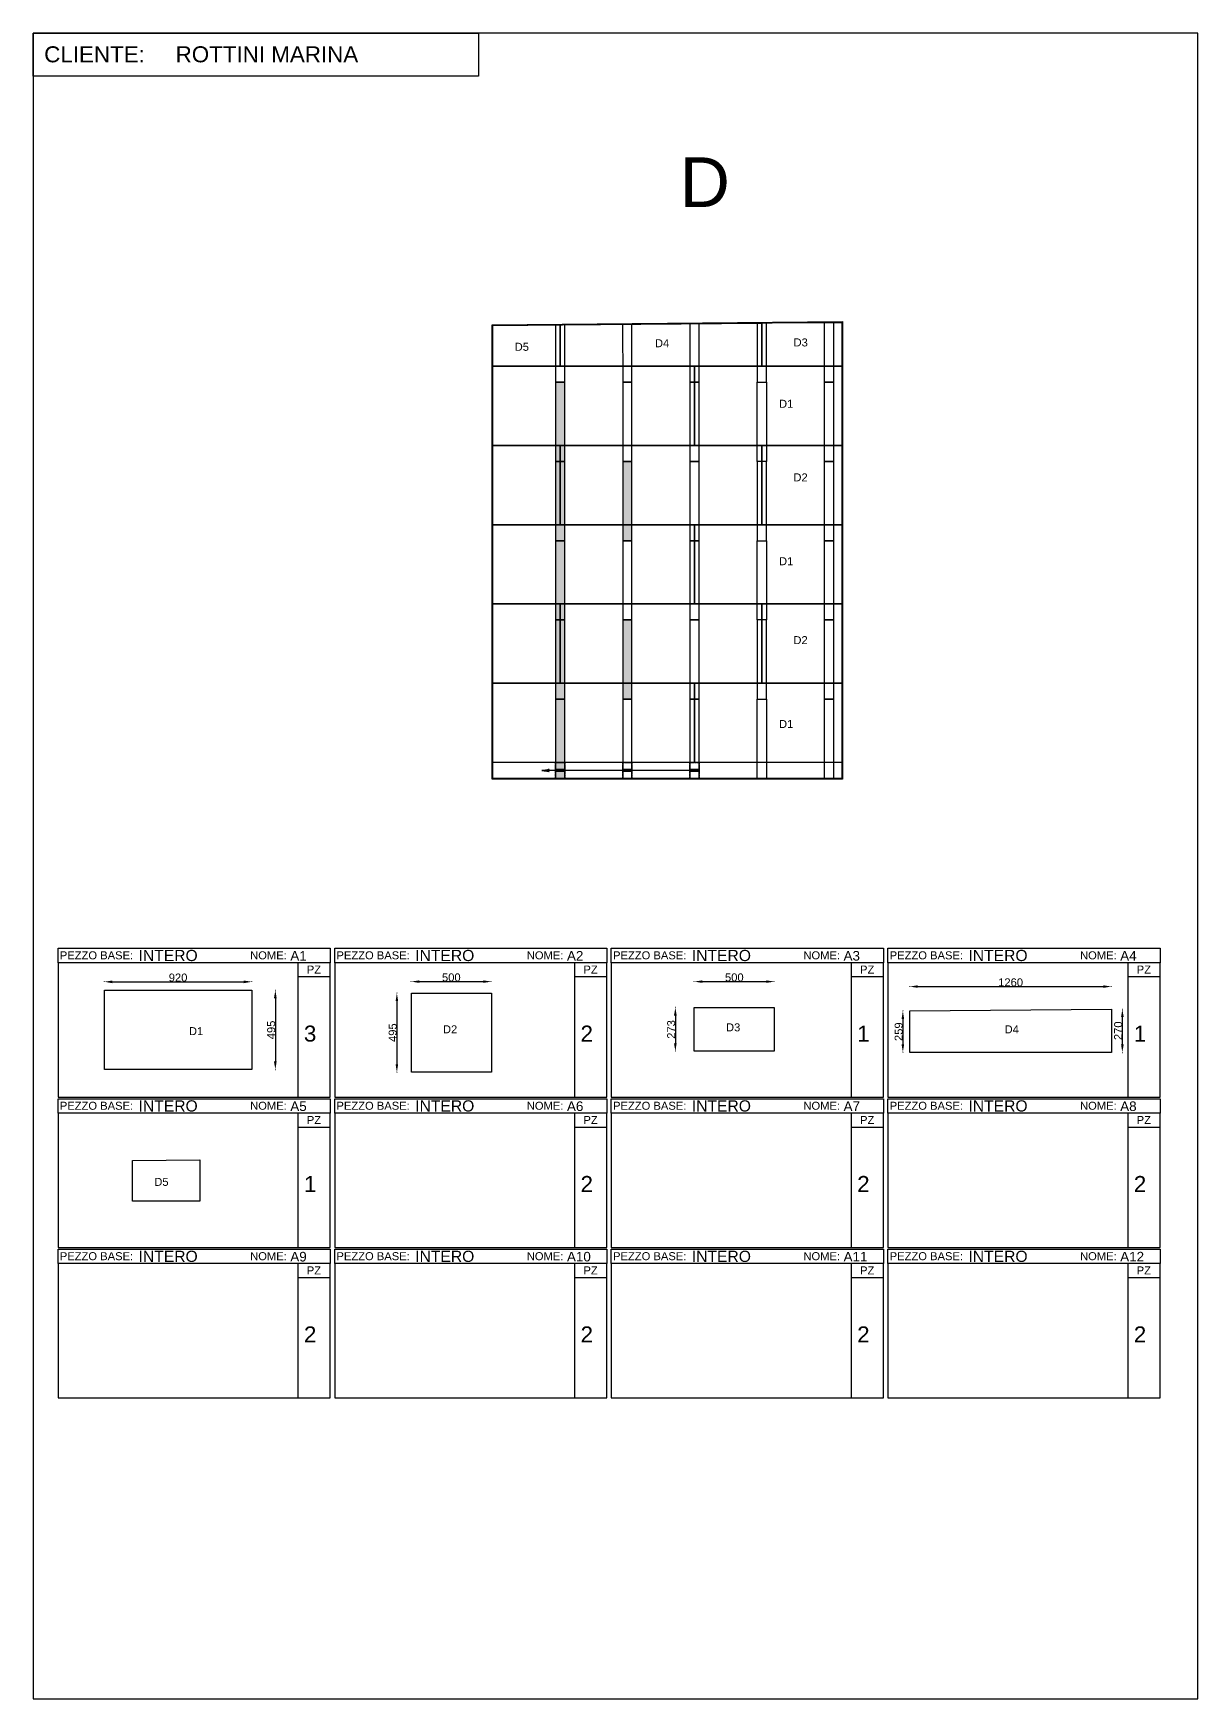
# Model space of a CAD drawing. Header units: millimetres. Extents: x -69675 to 28058, y -18677 to 10388.
# Drawn here: x -42103 to -34829, y -13652 to -3245 of the extents above; entities that cross this region are included whole.
import ezdxf

# ---------------------------------------------------------------- set-up
doc = ezdxf.new("R2010")
doc.units = ezdxf.units.MM
doc.linetypes.add('ACAD_ISO02W100', pattern=[15, 12, -3])
for name, color, linetype in [('- QUOTE', 7, 'Continuous'), ('DISTINTA PRODUZIONE', 7, 'Continuous'), ('FINESTRA', 7, 'Continuous'), ('MURALI CLIENTE', 8, 'ACAD_ISO02W100'), ('NOTE TECNICHE', 7, 'Continuous'), ('OFFSET', 2, 'Continuous'), ('PERIMETRO', 1, 'Continuous')]:
    doc.layers.add(name, color=color, linetype=linetype)
for name, color, linetype, true_color in [('INTERI', 7, 'Continuous', 0x00b51a), ('MURALI', 7, 'Continuous', 0x766a5e), ('PEZZI SU MISURA', 7, 'Continuous', 0xbb1e10), ('TABELLE TAGLIO', 7, 'Continuous', 0x7f868a), ('UNTERZO', 7, 'Continuous', 0xd40f7d)]:
    doc.layers.add(name, color=color, linetype=linetype, true_color=true_color)
doc.styles.get("Standard").update_dxf_attribs({"font": 'arial.ttf'})
doc.dimstyles.new('ISO-25', dxfattribs={"dimtxt": 50, "dimasz": 50, "dimexe": 1.25, "dimexo": 0.625, "dimtad": 1, "dimdec": 0, "dimtxsty": 'Standard', "dimcen": 2.5, "dimadec": 0, "dimazin": 0, "dimtfac": 1, "dimtdec": 0, "dimtmove": 0, "dimatfit": 3, "dimfxl": 1, "dimfxlon": 1, "dimarcsym": 0})

# ---------------------------------------------------------------- blocks, each defined once
blk = doc.blocks.new('INTERO FORATO')
at = {"layer": 'MURALI', "transparency": 33554470}
h = blk.add_hatch(color=256, dxfattribs=at)
h.dxf.hatch_style = 1
h.paths.add_polyline_path([(449, -100), (420, -100), (420, -495), (391, -495), (391, -595), (449, -595)])
h.paths.add_polyline_path([(420, -100), (391, -100), (391, -495), (420, -495)])
at = {"layer": 'MURALI', "true_color": 0x636466, "transparency": 33554687}
h = blk.add_hatch(color=251, dxfattribs=at)
h.dxf.hatch_style = 1
h.paths.add_polyline_path([(342, -545), (305, -545), (352, -553)])
h.paths.add_polyline_path([(352, -537), (305, -545), (342, -545)])
blk.add_lwpolyline([(0, 0), (1260, 0), (1260, -495), (0, -495), (0, 0)])
at = {"layer": 'MURALI'}
for points in [[(391, -100), (391, -595), (449, -595), (449, -100), (391, -100)], [(811, -100), (811, -595), (869, -595), (869, -100), (811, -100)], [(1231, -100), (1231, -595), (1289, -595), (1289, -100), (1231, -100)]]:
    blk.add_lwpolyline(points, dxfattribs=at)
at = {"layer": 'MURALI', "color": 251, "true_color": 0x636466}
for points in [[(305, -545), (352, -537)], [(1289, -545), (305, -545)], [(305, -545), (352, -553)], [(352, -537), (342, -545), (352, -553)]]:
    blk.add_lwpolyline(points, dxfattribs=at)
at = {"layer": 'MURALI'}
for points in [[(391, -537), (449, -537), (449, -553), (391, -553)], [(811, -537), (869, -537), (869, -553), (811, -553)], [(1231, -537), (1289, -537), (1289, -553), (1231, -553)]]:
    blk.add_lwpolyline(points, close=True, dxfattribs=at)
at = {"layer": 'MURALI CLIENTE'}
for points in [[(391, -495), (449, -495), (449, -595), (391, -595)], [(811, -495), (869, -495), (869, -595), (811, -595)], [(1231, -495), (1289, -495), (1289, -595), (1231, -595)]]:
    blk.add_lwpolyline(points, close=True, dxfattribs=at)
blk = doc.blocks.new('INTERO')
at = {"layer": 'MURALI', "transparency": 33554470}
h = blk.add_hatch(color=256, dxfattribs=at)
h.dxf.hatch_style = 1
h.paths.add_polyline_path([(428, -100), (399, -100), (399, -495), (370, -495), (370, -595), (428, -595)])
h.paths.add_polyline_path([(399, -100), (370, -100), (370, -495), (399, -495)])
blk.add_lwpolyline([(-21, 0), (1239, 0), (1239, -495), (-21, -495), (-21, 0)])
at = {"layer": 'MURALI'}
for points in [[(370, -100), (370, -595), (428, -595), (428, -100), (370, -100)], [(790, -100), (790, -595), (848, -595), (848, -100), (790, -100)], [(1210, -100), (1210, -595), (1268, -595), (1268, -100), (1210, -100)]]:
    blk.add_lwpolyline(points, dxfattribs=at)
blk = doc.blocks.new('UNTERZO')
at = {"layer": 'MURALI', "transparency": 33554470}
h = blk.add_hatch(color=256, dxfattribs=at)
h.dxf.hatch_style = 1
h.paths.add_polyline_path([(384, -595), (442, -595), (442, -100), (413, -100), (413, -495), (384, -495)])
h.paths.add_polyline_path([(413, -100), (384, -100), (384, -495), (413, -495)], flags=17)
blk.add_lwpolyline([(-7, 0), (413, 0), (413, -495), (-7, -495), (-7, 0)])
at = {"layer": 'MURALI'}
blk.add_lwpolyline([(384, -100), (384, -595), (442, -595), (442, -100), (384, -100)], dxfattribs=at)
blk = doc.blocks.new('TABELLA PEZZI')
at = {"layer": 'TABELLE TAGLIO'}
for points in [[(0, 0), (0, 90), (1700, 90), (1700, 0), (0, 0)], [(1500, -840), (1700, -840), (1700, 0), (1500, 0)], [(1700, -89), (1500, -89)]]:
    blk.add_lwpolyline(points, dxfattribs=at)
blk.add_lwpolyline([(0, -840), (1500, -840), (1500, 0), (0, 0)], close=True, dxfattribs=at)
for tag, p, height in [('DERIVAZIONE', (503, 10), 70), ('NOME', (1451, 13), 60), ('QUANTITA', (1536, -493), 100)]:
    blk.add_attdef(tag, p, '', height=height)
for s, p in [('PEZZO BASE:', (11, 21)), ('NOME:', (1200, 21)), ('PZ', (1554, -68))]:
    blk.add_text(s, height=50, dxfattribs=at).set_placement(p)
blk = doc.blocks.new('*D131')
at = {"layer": '- QUOTE', "color": 0, "lineweight": -2, "transparency": 16777216}
for p, q in [((-41659, -9173), (-41659, -9171)), ((-41609, -9172), (-40789, -9172)), ((-40739, -9173), (-40739, -9171))]:
    blk.add_line(p, q, dxfattribs=at)
at = {"layer": '- QUOTE', "color": 0, "transparency": 16777216}
for points in [[(-41609, -9164), (-41609, -9181), (-41659, -9172)], [(-40789, -9164), (-40789, -9181), (-40739, -9172)]]:
    blk.add_solid(points, dxfattribs=at)
at = {"layer": 'Defpoints', "color": 0, "transparency": 16777216}
for p in [(-41659, -9225), (-40739, -9172), (-40739, -9225)]:
    blk.add_point(p, dxfattribs=at)
at = {"layer": '- QUOTE', "color": 0, "transparency": 16777216, "insert": (-41199, -9146), "char_height": 50, "attachment_point": 5}
blk.add_mtext('920', dxfattribs=at)
blk = doc.blocks.new('*D132')
at = {"layer": '- QUOTE', "color": 0, "lineweight": -2, "transparency": 16777216}
for p, q in [((-40592, -9225), (-40590, -9225)), ((-40591, -9275), (-40591, -9670)), ((-40592, -9720), (-40590, -9720))]:
    blk.add_line(p, q, dxfattribs=at)
at = {"layer": '- QUOTE', "color": 0, "transparency": 16777216}
for points in [[(-40600, -9275), (-40583, -9275), (-40591, -9225)], [(-40600, -9670), (-40583, -9670), (-40591, -9720)]]:
    blk.add_solid(points, dxfattribs=at)
at = {"layer": 'Defpoints', "color": 0, "transparency": 16777216}
for p in [(-40739, -9225), (-40739, -9720), (-40591, -9720)]:
    blk.add_point(p, dxfattribs=at)
at = {"layer": '- QUOTE', "color": 0, "transparency": 16777216, "insert": (-40617, -9473), "char_height": 50, "attachment_point": 5, "rotation": 90}
blk.add_mtext('495', dxfattribs=at)
blk = doc.blocks.new('*D133')
at = {"layer": '- QUOTE', "color": 0, "lineweight": -2, "transparency": 16777216}
for p, q in [((-39742, -9172), (-39742, -9170)), ((-39692, -9171), (-39292, -9171)), ((-39242, -9172), (-39242, -9170))]:
    blk.add_line(p, q, dxfattribs=at)
at = {"layer": '- QUOTE', "color": 0, "transparency": 16777216}
for points in [[(-39692, -9163), (-39692, -9179), (-39742, -9171)], [(-39292, -9163), (-39292, -9179), (-39242, -9171)]]:
    blk.add_solid(points, dxfattribs=at)
at = {"layer": 'Defpoints', "color": 0, "transparency": 16777216}
for p in [(-39742, -9243), (-39242, -9171), (-39242, -9243)]:
    blk.add_point(p, dxfattribs=at)
at = {"layer": '- QUOTE', "color": 0, "transparency": 16777216, "insert": (-39492, -9145), "char_height": 50, "attachment_point": 5}
blk.add_mtext('500', dxfattribs=at)
blk = doc.blocks.new('*D134')
at = {"layer": '- QUOTE', "color": 0, "lineweight": -2, "transparency": 16777216}
for p, q in [((-39831, -9243), (-39833, -9243)), ((-39832, -9293), (-39832, -9688)), ((-39831, -9738), (-39833, -9738))]:
    blk.add_line(p, q, dxfattribs=at)
at = {"layer": '- QUOTE', "color": 0, "transparency": 16777216}
for points in [[(-39840, -9293), (-39824, -9293), (-39832, -9243)], [(-39840, -9688), (-39824, -9688), (-39832, -9738)]]:
    blk.add_solid(points, dxfattribs=at)
at = {"layer": 'Defpoints', "color": 0, "transparency": 16777216}
for p in [(-39742, -9243), (-39832, -9738), (-39742, -9738)]:
    blk.add_point(p, dxfattribs=at)
at = {"layer": '- QUOTE', "color": 0, "transparency": 16777216, "insert": (-39858, -9490), "char_height": 50, "attachment_point": 5, "rotation": 90}
blk.add_mtext('495', dxfattribs=at)
blk = doc.blocks.new('*D135')
at = {"layer": '- QUOTE', "color": 0, "lineweight": -2, "transparency": 16777216}
for p, q in [((-37974, -9172), (-37974, -9170)), ((-37924, -9171), (-37524, -9171)), ((-37474, -9172), (-37474, -9170))]:
    blk.add_line(p, q, dxfattribs=at)
at = {"layer": '- QUOTE', "color": 0, "transparency": 16777216}
for points in [[(-37924, -9163), (-37924, -9179), (-37974, -9171)], [(-37524, -9163), (-37524, -9179), (-37474, -9171)]]:
    blk.add_solid(points, dxfattribs=at)
at = {"layer": 'Defpoints', "color": 0, "transparency": 16777216}
for p in [(-37474, -9171), (-37974, -9333), (-37474, -9333)]:
    blk.add_point(p, dxfattribs=at)
at = {"layer": '- QUOTE', "color": 0, "transparency": 16777216, "insert": (-37724, -9145), "char_height": 50, "attachment_point": 5}
blk.add_mtext('500', dxfattribs=at)
blk = doc.blocks.new('*D136')
at = {"layer": '- QUOTE', "color": 0, "lineweight": -2, "transparency": 16777216}
for p, q in [((-38091, -9333), (-38093, -9333)), ((-38092, -9383), (-38092, -9556)), ((-38091, -9606), (-38093, -9606))]:
    blk.add_line(p, q, dxfattribs=at)
at = {"layer": '- QUOTE', "color": 0, "transparency": 16777216}
for points in [[(-38101, -9383), (-38084, -9383), (-38092, -9333)], [(-38101, -9556), (-38084, -9556), (-38092, -9606)]]:
    blk.add_solid(points, dxfattribs=at)
at = {"layer": 'Defpoints', "color": 0, "transparency": 16777216}
for p in [(-37974, -9333), (-38092, -9606), (-37974, -9606)]:
    blk.add_point(p, dxfattribs=at)
at = {"layer": '- QUOTE', "color": 0, "transparency": 16777216, "insert": (-38118, -9470), "char_height": 50, "attachment_point": 5, "rotation": 90}
blk.add_mtext('273', dxfattribs=at)
blk = doc.blocks.new('*D137')
at = {"layer": '- QUOTE', "color": 0, "lineweight": -2, "transparency": 16777216}
for p, q in [((-36628, -9203), (-36628, -9201)), ((-36578, -9202), (-35418, -9202)), ((-35368, -9203), (-35368, -9201))]:
    blk.add_line(p, q, dxfattribs=at)
at = {"layer": '- QUOTE', "color": 0, "transparency": 16777216}
for points in [[(-36578, -9194), (-36578, -9210), (-36628, -9202)], [(-35418, -9194), (-35418, -9210), (-35368, -9202)]]:
    blk.add_solid(points, dxfattribs=at)
at = {"layer": 'Defpoints', "color": 0, "transparency": 16777216}
for p in [(-35368, -9202), (-36628, -9354), (-35368, -9354)]:
    blk.add_point(p, dxfattribs=at)
at = {"layer": '- QUOTE', "color": 0, "transparency": 16777216, "insert": (-35998, -9176), "char_height": 50, "attachment_point": 5}
blk.add_mtext('1260', dxfattribs=at)
blk = doc.blocks.new('*D138')
at = {"layer": '- QUOTE', "color": 0, "lineweight": -2, "transparency": 16777216}
for p, q in [((-36670, -9354), (-36672, -9354)), ((-36671, -9404), (-36671, -9563)), ((-36670, -9613), (-36672, -9613))]:
    blk.add_line(p, q, dxfattribs=at)
at = {"layer": '- QUOTE', "color": 0, "transparency": 16777216}
for points in [[(-36679, -9404), (-36663, -9404), (-36671, -9354)], [(-36679, -9563), (-36663, -9563), (-36671, -9613)]]:
    blk.add_solid(points, dxfattribs=at)
at = {"layer": 'Defpoints', "color": 0, "transparency": 16777216}
for p in [(-36628, -9354), (-36671, -9613), (-36628, -9613)]:
    blk.add_point(p, dxfattribs=at)
at = {"layer": '- QUOTE', "color": 0, "transparency": 16777216, "insert": (-36697, -9484), "char_height": 50, "attachment_point": 5, "rotation": 90}
blk.add_mtext('259', dxfattribs=at)
blk = doc.blocks.new('*D139')
at = {"layer": '- QUOTE', "color": 0, "lineweight": -2, "transparency": 16777216}
for p, q in [((-35301, -9343), (-35298, -9343)), ((-35300, -9393), (-35300, -9563)), ((-35301, -9613), (-35298, -9613))]:
    blk.add_line(p, q, dxfattribs=at)
at = {"layer": '- QUOTE', "color": 0, "transparency": 16777216}
for points in [[(-35308, -9393), (-35291, -9393), (-35300, -9343)], [(-35308, -9563), (-35291, -9563), (-35300, -9613)]]:
    blk.add_solid(points, dxfattribs=at)
at = {"layer": 'Defpoints', "color": 0, "transparency": 16777216}
for p in [(-35368, -9343), (-35368, -9613), (-35300, -9613)]:
    blk.add_point(p, dxfattribs=at)
at = {"layer": '- QUOTE', "color": 0, "transparency": 16777216, "insert": (-35326, -9478), "char_height": 50, "attachment_point": 5, "rotation": 90}
blk.add_mtext('270', dxfattribs=at)

msp = doc.modelspace()

# ---------------------------------------------------------------- linework, layer by layer
msp.add_lwpolyline([(-42103.2, -13652), (-34829.2, -13652), (-34829.2, -3245), (-42103.2, -3245)], close=True)
at = {"layer": 'FINESTRA'}
msp.add_lwpolyline([(-42103.2, -3245), (-39322.4, -3245), (-39322.4, -3513.6), (-42103.2, -3513.6)], close=True, dxfattribs=at)
at = {"layer": 'MURALI'}
for points in [[(-38841.3, -5069.1), (-38841.3, -5425.9), (-38783.3, -5425.9), (-38783.3, -5067), (-38841.3, -5067)], [(-38421.5, -5063.1), (-38421.3, -5425.9), (-38363.3, -5425.9), (-38363.5, -5063.1), (-38421.5, -5063.1)], [(-38001.3, -5061), (-38001.3, -5425.9), (-37943.3, -5425.9), (-37943.3, -5061), (-38001.3, -5061)], [(-37581.3, -5055.5), (-37581.3, -5425.9), (-37523.3, -5425.9), (-37523.3, -5055.5), (-37581.3, -5055.5)]]:
    msp.add_lwpolyline(points, dxfattribs=at)
for points in [[(-37161.3, -5053.2), (-37103.3, -5053.2), (-37103.3, -5425.9), (-37161.3, -5425.9)], [(-37581.3, -5425.9), (-37523.3, -5425.9), (-37523.3, -5920.9), (-37581.3, -5920.9)], [(-37161.3, -5425.9), (-37103.3, -5425.9), (-37103.3, -5920.9), (-37161.3, -5920.9)], [(-37161.3, -5920.9), (-37103.3, -5920.9), (-37103.3, -6415.9), (-37161.3, -6415.9)], [(-37581.3, -6415.9), (-37523.3, -6415.9), (-37523.3, -6910.9), (-37581.3, -6910.9)], [(-37161.3, -6415.9), (-37103.3, -6415.9), (-37103.3, -6910.9), (-37161.3, -6910.9)], [(-37161.3, -6910.9), (-37103.3, -6910.9), (-37103.3, -7405.9), (-37161.3, -7405.9)], [(-37581.3, -7405.9), (-37523.3, -7405.9), (-37523.3, -7900.9), (-37581.3, -7900.9)], [(-37161.3, -7405.9), (-37103.3, -7405.9), (-37103.3, -7900.9), (-37161.3, -7900.9)]]:
    msp.add_lwpolyline(points, close=True, dxfattribs=at)
at = {"layer": 'OFFSET'}
msp.add_lwpolyline([(-37052.3, -5050.9), (-37052.3, -7900.9), (-39232.3, -7900.9), (-39232.3, -5070.8)], close=True, dxfattribs=at)
at = {"layer": 'PERIMETRO'}
msp.add_lwpolyline([(-37047.3, -5045.9), (-37047.3, -7905.9), (-39237.3, -7905.9), (-39237.3, -5065.9)], close=True, dxfattribs=at)
at = {"layer": 'PEZZI SU MISURA'}
for points in [[(-39232.3, -5070.8), (-38812.3, -5067), (-38812.3, -5325.9), (-39232.3, -5325.9), (-39232.3, -5070.8)], [(-38812.3, -5067), (-37552.4, -5055.5), (-37552.3, -5325.9), (-38812.3, -5325.9), (-38812.3, -5067)], [(-37972.3, -5325.9), (-37052.3, -5325.9), (-37052.3, -5820.9), (-37972.3, -5820.9), (-37972.3, -5325.9)], [(-37972.3, -6315.9), (-37052.3, -6315.9), (-37052.3, -6810.9), (-37972.3, -6810.9), (-37972.3, -6315.9)], [(-37972.3, -7305.9), (-37052.3, -7305.9), (-37052.3, -7800.9), (-37972.3, -7800.9), (-37972.3, -7305.9)], [(-41658.7, -9225.2), (-40738.7, -9225.2), (-40738.7, -9720.2), (-41658.7, -9720.2), (-41658.7, -9225.2)], [(-36627.9, -9354.4), (-35368, -9342.9), (-35367.9, -9613.3), (-36627.9, -9613.3), (-36627.9, -9354.4)], [(-41483.8, -10289), (-41063.8, -10285.1), (-41063.8, -10544), (-41483.8, -10544), (-41483.8, -10289)]]:
    msp.add_lwpolyline(points, dxfattribs=at)
for points in [[(-37552.3, -5053.2), (-37052.3, -5053.2), (-37052.3, -5325.9), (-37552.3, -5325.9)], [(-37552.3, -5820.9), (-37052.3, -5820.9), (-37052.3, -6315.9), (-37552.3, -6315.9)], [(-37552.3, -6810.9), (-37052.3, -6810.9), (-37052.3, -7305.9), (-37552.3, -7305.9)], [(-39741.6, -9242.7), (-39241.6, -9242.7), (-39241.6, -9737.7), (-39741.6, -9737.7)], [(-37974.2, -9333.2), (-37474.2, -9333.2), (-37474.2, -9605.9), (-37974.2, -9605.9)]]:
    msp.add_lwpolyline(points, close=True, dxfattribs=at)

# ---------------------------------------------------------------- block references
at = {"layer": 'INTERI'}
for name, p in [('INTERO', (-39211.3, -5325.9)), ('INTERO', (-38791.3, -5820.9)), ('INTERO', (-39211.3, -6315.9)), ('INTERO', (-38791.3, -6810.9)), ('INTERO FORATO', (-39232.3, -7305.9))]:
    msp.add_blockref(name, p, dxfattribs=at)
at = {"layer": 'TABELLE TAGLIO'}
for p, values in [((-41948.7, -9052.7), {'QUANTITA': '3', 'DERIVAZIONE': 'INTERO', 'NOME': 'A1'}), ((-40220.5, -9052.7), {'QUANTITA': '2', 'DERIVAZIONE': 'INTERO', 'NOME': 'A2'}), ((-38492.4, -9052.7), {'QUANTITA': '1', 'DERIVAZIONE': 'INTERO', 'NOME': 'A3'}), ((-36764.2, -9052.7), {'QUANTITA': '1', 'DERIVAZIONE': 'INTERO', 'NOME': 'A4'}), ((-41948.7, -9992.7), {'QUANTITA': '1', 'DERIVAZIONE': 'INTERO', 'NOME': 'A5'}), ((-40220.5, -9992.7), {'QUANTITA': '2', 'DERIVAZIONE': 'INTERO', 'NOME': 'A6'}), ((-38492.4, -9992.7), {'QUANTITA': '2', 'DERIVAZIONE': 'INTERO', 'NOME': 'A7'}), ((-36764.2, -9992.7), {'QUANTITA': '2', 'DERIVAZIONE': 'INTERO', 'NOME': 'A8'}), ((-41948.7, -10932.7), {'QUANTITA': '2', 'DERIVAZIONE': 'INTERO', 'NOME': 'A9'}), ((-40220.5, -10932.7), {'QUANTITA': '2', 'DERIVAZIONE': 'INTERO', 'NOME': 'A10'}), ((-38492.4, -10932.7), {'QUANTITA': '2', 'DERIVAZIONE': 'INTERO', 'NOME': 'A11'}), ((-36764.2, -10932.7), {'QUANTITA': '2', 'DERIVAZIONE': 'INTERO', 'NOME': 'A12'})]:
    msp.add_blockref('TABELLA PEZZI', p, dxfattribs=at).add_auto_attribs(values)
at = {"layer": 'UNTERZO'}
for p in [(-39225.3, -5820.9), (-39225.3, -6810.9)]:
    msp.add_blockref('UNTERZO', p, dxfattribs=at)

# ---------------------------------------------------------------- texts
at = {"layer": 'DISTINTA PRODUZIONE', "char_height": 50, "attachment_point": 1}
for s, insert in [('D5', (-39096.1, -5179.1)), ('D4', (-38219.8, -5156.9)), ('D3', (-37354, -5151.7)), ('D1', (-37444.7, -5535)), ('D2', (-37355, -5995.1)), ('D1', (-37444.7, -6519.1)), ('D2', (-37355, -7012.2)), ('D1', (-37444.7, -7536.2)), ('D1', (-41131.1, -9455.5)), ('D2', (-39544.3, -9444)), ('D3', (-37775.9, -9431.7)), ('D4', (-36035.5, -9444.3)), ('D5', (-41347.5, -10397.3))]:
    msp.add_mtext_dynamic_manual_height_columns(s, width=389.083, gutter_width=1550.9, heights=[0], dxfattribs=dict(at, insert=insert))
at = {"layer": 'FINESTRA', "char_height": 100, "attachment_point": 1}
for s, width, insert in [('CLIENTE:', 1075.057, (-42035.3, -3326.3)), ('ROTTINI MARINA', 5202.875, (-41214.2, -3326.2))]:
    msp.add_mtext_dynamic_manual_height_columns(s, width=width, gutter_width=1550.9, heights=[0], dxfattribs=dict(at, insert=insert))
at = {"layer": 'NOTE TECNICHE', "insert": (-38064.5, -4020.1), "char_height": 310.2, "attachment_point": 1}
msp.add_mtext_dynamic_manual_height_columns('D', width=1434.859, gutter_width=1550.9, heights=[0], dxfattribs=at)

# ---------------------------------------------------------------- dimensions: what is measured, and where the dimension line sits
at = {"layer": '- QUOTE'}
for base, p1, p2, picture, middle in [((-40738.7, -9172.3), (-41658.7, -9225.2), (-40738.7, -9225.2), '*D131', (-41198.7, -9146.1)), ((-39241.6, -9171), (-39741.6, -9242.7), (-39241.6, -9242.7), '*D133', (-39491.6, -9144.9)), ((-37474.2, -9171), (-37974.2, -9333.2), (-37474.2, -9333.2), '*D135', (-37724.2, -9144.9)), ((-35368, -9201.9), (-36627.9, -9354.4), (-35368, -9354.4), '*D137', (-35997.9, -9175.8))]:
    dim = msp.add_linear_dim(base=base, p1=p1, p2=p2, dimstyle='ISO-25', dxfattribs=at)
    dim.commit()
    dim.dimension.update_dxf_attribs({"geometry": picture, "text_midpoint": middle})
for base, p1, p2, picture, middle in [((-40591.2, -9720.2), (-40738.7, -9225.2), (-40738.7, -9720.2), '*D132', (-40617.4, -9472.7)), ((-39832.1, -9737.7), (-39741.6, -9242.7), (-39741.6, -9737.7), '*D134', (-39858.2, -9490.2)), ((-38092.2, -9605.9), (-37974.2, -9333.2), (-37974.2, -9605.9), '*D136', (-38118.4, -9469.5)), ((-36671, -9613.3), (-36627.9, -9354.4), (-36627.9, -9613.3), '*D138', (-36697.1, -9483.8)), ((-35299.5, -9613.3), (-35368, -9342.9), (-35367.9, -9613.3), '*D139', (-35325.7, -9478.1))]:
    dim = msp.add_linear_dim(base=base, p1=p1, p2=p2, angle=90, dimstyle='ISO-25', dxfattribs=at)
    dim.commit()
    dim.dimension.update_dxf_attribs({"geometry": picture, "text_midpoint": middle})

doc.saveas('drawing.dxf')
